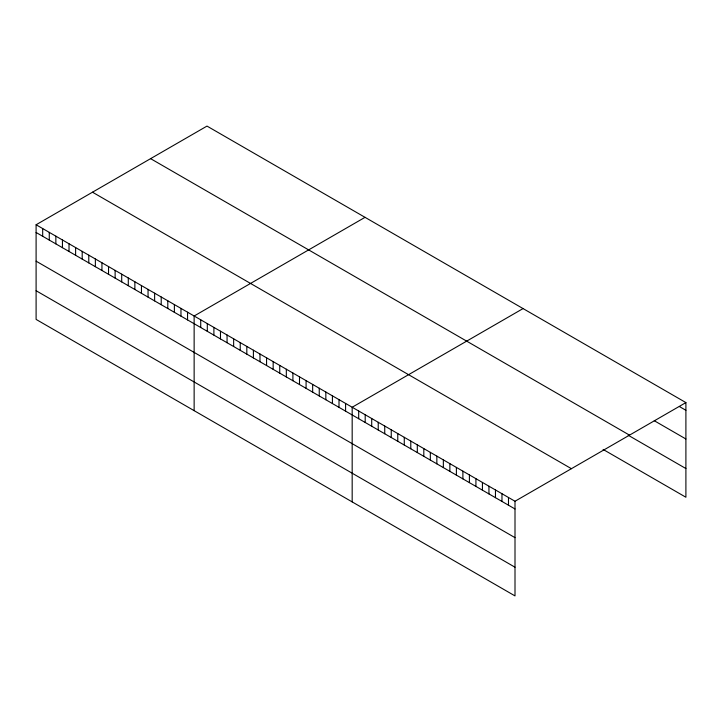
<?xml version="1.0" encoding="UTF-8"?>
<svg xmlns="http://www.w3.org/2000/svg" width="722" height="722" viewBox="0 0 722 722"><rect width="100%" height="100%" fill="white"/><g stroke="black" fill="none" stroke-linecap="round" stroke-linejoin="round"><path stroke-width="1.08" d="M36.1 224.759L515.003 501.248L515.003 595.912L36.1 319.413L36.1 224.759L206.997 126.088L685.9 402.587L685.9 497.241L603.096 449.427M365.034 217.331L194.137 316.001L194.137 410.656M523.071 308.574L352.174 407.244L352.174 501.898M515.003 501.248L685.9 402.587M679.384 406.531L685.9 410.295M654.267 420.718L685.9 438.985M150.6 158.65L629.503 435.14M628.212 435.24L685.9 468.551M92.497 192.196L571.4 468.686M36.1 232.475L515.003 508.965M36.1 261.165L515.003 537.655M36.1 290.722L515.003 567.212M508.487 497.494L508.487 505.201M501.971 493.731L501.971 501.438M495.463 489.967L495.463 497.684M488.947 486.213L488.947 493.92M482.431 482.449L482.431 490.157M475.924 478.686L475.924 486.402M469.408 474.932L469.408 482.639M462.892 471.168L462.892 478.876M456.385 467.405L456.385 475.121M449.869 463.65L449.869 471.358M443.353 459.887L443.353 467.594M436.846 456.123L436.846 463.84M430.33 452.369L430.33 460.076M423.814 448.606L423.814 456.313M417.307 444.851L417.307 452.559M410.791 441.088L410.791 448.795M404.275 437.324L404.275 445.041M397.768 433.57L397.768 441.277M391.252 429.807L391.252 437.514M384.736 426.043L384.736 433.76M378.229 422.289L378.229 429.996M371.713 418.525L371.713 426.233M365.197 414.762L365.197 422.478M358.69 411.008L358.69 418.715M345.585 403.445L345.585 411.152M339.006 399.645L339.006 407.352M332.418 395.837L332.418 403.553M325.839 392.037L325.839 399.744M319.25 388.237L319.25 395.945M312.662 384.438L312.662 392.145M306.083 380.629L306.083 388.346M299.495 376.83L299.495 384.537M292.906 373.03L292.906 380.738M286.327 369.231L286.327 376.938M279.739 365.422L279.739 373.139M273.16 361.623L273.16 369.33M266.571 357.823L266.571 365.531M259.983 354.024L259.983 361.731M253.404 350.215L253.404 357.932M246.816 346.416L246.816 354.123M240.227 342.616L240.227 350.323M233.648 338.817L233.648 346.524M227.06 335.008L227.06 342.724M220.481 331.208L220.481 338.916M213.892 327.409L213.892 335.116M207.304 323.609L207.304 331.317M200.725 319.801L200.725 327.517M187.549 312.202L187.549 319.909M180.969 308.402L180.969 316.11M174.381 304.594L174.381 312.31M167.802 300.794L167.802 308.502M161.214 296.995L161.214 304.702M154.625 293.195L154.625 300.903M148.046 289.387L148.046 297.103M141.458 285.587L141.458 293.294M134.87 281.788L134.87 289.495M128.29 277.988L128.29 285.695M121.702 274.18L121.702 281.896M115.123 270.38L115.123 278.096M108.535 266.58L108.535 274.288M101.946 262.781L101.946 270.488M95.367 258.972L95.367 266.689M88.779 255.173L88.779 262.889M82.191 251.373L82.191 259.081M75.611 247.574L75.611 255.281M69.023 243.765L69.023 251.482M62.444 239.966L62.444 247.682M55.856 236.166L55.856 243.874M49.267 232.367L49.267 240.074M42.688 228.567L42.688 236.274"/></g></svg>
